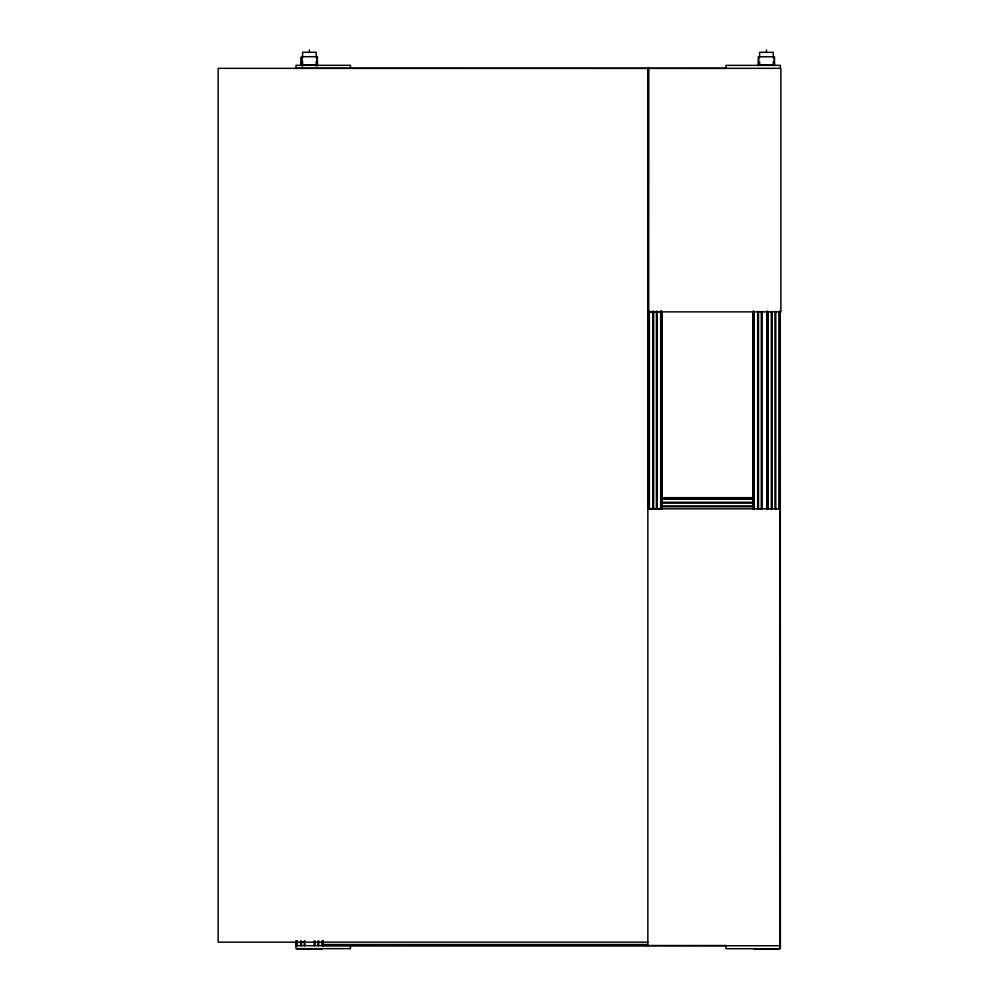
<?xml version="1.0" encoding="UTF-8"?>
<svg xmlns="http://www.w3.org/2000/svg" width="999" height="999" viewBox="0 0 999 999"><rect width="100%" height="100%" fill="white"/><g stroke="black" fill="none" stroke-linecap="round" stroke-linejoin="round"><path stroke-width="1.5" d="M301.411 65.509L301.586 57.193L301.586 65.509M317.22 65.509L317.22 57.193L317.407 65.509M780.344 944.567L779.757 945.578M321.116 948.551L320.217 949M778.146 948.6L777.247 949.05M302.585 64.823L316.221 64.823M726.585 68.332L296.029 68.294L296.029 65.322L350.462 65.322L350.462 68.294M661.8 311.676L648.089 311.676L648.089 68.157M648.363 311.863L780.868 311.863L780.868 68.344L218.132 68.344L218.132 942.157L647.864 942.157M661.188 497.689L753.059 497.689M661.188 497.852L753.059 497.789M661.188 497.939L753.059 497.939M661.188 498.151L753.059 498.276M661.188 498.414L753.059 498.414M661.188 498.563L753.059 498.563M661.188 498.863L753.059 498.863M661.188 502.272L753.059 502.272M661.188 503.134L753.059 503.134M661.188 505.906L753.059 505.906M661.188 506.768L753.059 506.768M648.114 508.641L661.825 508.641M780.356 508.828L647.839 508.828L647.839 945.741M323.314 944.517L647.177 944.517M323.314 944.967L647.177 944.817M323.314 945.104L647.177 945.104M323.314 945.341L647.177 945.229M323.314 945.441L726.585 945.554M296.029 945.678L780.369 945.741M296.978 949L322.04 949M754.008 949.05L779.07 949.05M755.644 949.05L754.745 948.6M298.614 949L297.714 948.551M779.757 918.605L780.344 919.617M780.344 68.344L780.344 65.372L725.911 65.372L725.911 68.344M780.281 311.463L780.369 948.713L725.936 948.713L725.936 945.741M780.019 311.463L780.144 947.976M779.907 311.463L779.782 945.741M779.657 311.463L779.657 509.378M779.507 311.463L779.507 509.378M779.208 311.463L779.208 509.378M775.798 311.463L775.798 509.378M774.937 311.463L774.937 509.378M774.25 56.781L774.437 65.572L774.437 56.756L758.441 56.756L758.441 65.497L758.616 56.781M773.263 57.642L773.263 52.323L759.615 52.323L759.615 57.642M773.263 61.651L773.263 64.873L759.615 64.873L759.615 61.651M772.165 311.463L772.165 509.378M771.303 311.463L771.303 509.378M767.894 311.463L767.894 509.378M767.594 311.463L767.594 509.378M767.319 311.463L767.457 509.378M767.182 311.463L767.182 509.378M766.882 311.463L766.97 509.378M766.733 311.463L766.733 509.378M766.433 50L766.433 51.411M762.15 311.463L762.15 509.378M761.288 311.463L761.288 509.378M758.516 311.463L758.516 509.378M757.654 311.463L757.654 509.378M754.245 311.463L754.245 509.378M753.795 311.463L753.945 509.378M753.658 311.463L753.658 509.378M753.533 311.463L753.421 509.378M753.321 311.463L753.321 509.378M753.059 311.213L753.059 509.04M661.837 311.276L661.8 509.19M661.75 311.276L661.6 509.19M661.5 311.276L661.375 509.19M661.251 311.276L661.251 509.19M661.113 311.276L660.976 509.19M660.664 311.276L660.664 509.19M657.267 311.276L657.267 509.19M656.405 311.276L656.405 509.19M653.633 311.276L653.633 509.19M652.772 311.276L652.772 509.19M649.362 311.276L649.362 509.19M648.913 311.276L649.063 509.19M648.663 68.157L648.651 509.19M648.538 311.276L648.538 509.19M648.363 68.344L648.289 509.19M647.864 68.344L647.864 508.379M350.462 945.678L350.462 948.65L296.029 948.65L296.029 941.008M323.276 941.008L323.314 945.678M322.977 941.008L323.077 945.678M322.727 941.008L322.864 945.678M322.59 941.008L322.59 945.678M322.452 941.008L322.452 945.678M322.153 941.008L322.153 945.678M318.706 941.008L318.743 945.678M317.882 941.008L317.882 945.678M317.407 65.434L317.407 56.706L301.411 56.706L301.411 65.434M317.22 56.731L317.22 65.447M316.221 57.58L316.221 52.273L302.585 52.273L302.585 57.58M316.221 61.601L316.221 66.021M315.11 941.008L315.11 945.678M314.248 941.008L314.248 945.678M309.403 49.95L309.403 51.349M305.095 941.008L305.057 945.678M304.233 941.008L304.233 945.678M302.585 61.601L302.585 66.021M301.586 56.731L301.586 65.447M301.461 941.008L301.461 945.678M300.599 941.008L300.599 945.678M297.19 941.008L297.19 945.678M296.753 941.008L296.89 945.678M296.616 941.008L296.616 945.678M296.491 941.008L296.366 945.678M296.266 941.008L296.179 945.678"/></g></svg>
